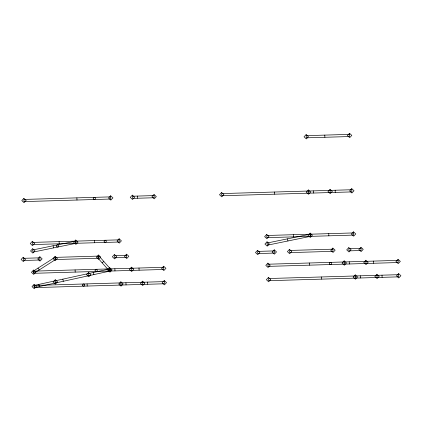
<?xml version="1.0" encoding="UTF-8"?>
<svg xmlns="http://www.w3.org/2000/svg" width="422" height="422" viewBox="0 0 422 422"><rect width="100%" height="100%" fill="white"/><g stroke="black" fill="none" stroke-linecap="round" stroke-linejoin="round"><path stroke-width="0.63" d="M102.14 262.848L103.786 261.434M38.017 268.123L39.22 269.943M93.399 272.47L93.89 274.585M88.488 273.546L88.979 275.661M62.841 279.158L63.337 281.274M55.087 280.857L55.583 282.967M38.845 284.407L39.341 286.522M287.472 238.847L287.941 240.967M53.098 245.773L53.568 247.893M382.01 275.176L382.1 277.344M376.978 275.329L377.062 277.491M373.38 261.107L373.47 263.27M365.906 261.323L365.995 263.492M360.319 275.819L360.409 277.982M355.282 275.967L355.371 278.13M349.252 261.819L349.337 263.982M344.215 261.967L344.299 264.13M335.147 190.232L335.237 192.4M330.109 190.38L330.199 192.548M324.792 135.109L324.882 137.271M328.77 233.656L328.859 235.819M321.48 276.969L321.564 279.132M313.456 190.876L313.546 193.039M308.419 191.024L308.508 193.186M310.159 234.205L310.249 236.373M309.468 262.996L309.558 265.158M293.48 234.701L293.57 236.863M274.611 192.021L274.701 194.189M147.637 282.102L147.726 284.27M142.599 282.255L142.689 284.417M137.43 196.077L137.514 198.24M139.007 268.033L139.091 270.196M131.532 268.25L131.622 270.418M125.946 282.745L126.036 284.908M120.908 282.893L120.998 285.056M114.879 268.745L114.963 270.908M109.841 268.893L109.926 271.056M94.396 240.582L94.486 242.745M87.101 283.895L87.19 286.058M76.894 197.865L76.983 200.028M75.786 241.131L75.876 243.299M75.095 269.922L75.185 272.084M59.106 241.627L59.196 243.789M23.885 198.351L21.786 200.577L24.059 202.676L26.164 200.45L23.885 198.351M32.357 241.331L30.257 243.563L32.531 245.662L34.636 243.431L32.357 241.331M23.199 257.241L21.1 259.472L23.374 261.571L25.478 259.34L23.199 257.241M32.658 248.753L30.558 250.979L32.832 253.079L34.931 250.853L32.658 248.753M39.858 256.75L37.753 258.981L40.032 261.081L42.131 258.85L39.858 256.75M33.517 270.064L31.418 272.296L33.691 274.395L35.791 272.164L33.517 270.064M110.654 195.787L108.554 198.013L110.828 200.112L112.932 197.886L110.654 195.787M55.113 256.302L53.008 258.528L55.287 260.627L57.387 258.401L55.113 256.302M75.744 240.049L73.644 242.281L75.918 244.38L78.017 242.149L75.744 240.049M34.098 284.375L31.993 286.607L34.272 288.706L36.371 286.475L34.098 284.375M132.35 195.143L130.245 197.375L132.524 199.474L134.623 197.243L132.35 195.143M55.245 279.749L53.146 281.975L55.419 284.075L57.524 281.849L55.245 279.749M154.041 194.5L151.941 196.731L154.215 198.831L156.314 196.599L154.041 194.5M98.495 255.02L96.395 257.246L98.669 259.345L100.774 257.119L98.495 255.02M119.131 238.768L117.026 240.999L119.305 243.098L121.404 240.867L119.131 238.768M88.646 272.438L86.542 274.669L88.82 276.769L90.92 274.537L88.646 272.438M114.441 254.545L112.342 256.776L114.615 258.876L116.72 256.645L114.441 254.545M109.794 267.812L107.694 270.038L109.973 272.137L112.073 269.911L109.794 267.812M126.568 254.186L124.464 256.418L126.742 258.517L128.842 256.286L126.568 254.186M131.49 267.168L129.385 269.4L131.664 271.499L133.763 269.268L131.49 267.168M120.866 281.812L118.761 284.043L121.04 286.142L123.14 283.911L120.866 281.812M221.603 192.506L219.503 194.732L221.782 196.831L223.882 194.605L221.603 192.506M142.557 281.173L140.457 283.399L142.731 285.499L144.836 283.273L142.557 281.173M163.673 266.219L161.573 268.45L163.847 270.549L165.946 268.318L163.673 266.219M164.248 280.53L162.148 282.761L164.422 284.861L166.526 282.629L164.248 280.53M306.14 134.576L304.04 136.807L306.314 138.907L308.419 136.675L306.14 134.576M349.527 133.294L347.422 135.525L349.701 137.625L351.8 135.393L349.527 133.294M308.377 189.942L306.272 192.168L308.551 194.268L310.65 192.042L308.377 189.942M266.73 234.405L264.631 236.636L266.91 238.736L269.009 236.505L266.73 234.405M257.578 250.315L255.474 252.546L257.752 254.645L259.852 252.414L257.578 250.315M267.031 241.827L264.932 244.053L267.205 246.153L269.31 243.927L267.031 241.827M330.067 189.299L327.968 191.53L330.241 193.629L332.341 191.398L330.067 189.299M274.231 249.824L272.132 252.055L274.406 254.155L276.505 251.923L274.231 249.824M267.891 263.138L265.791 265.369L268.065 267.469L270.17 265.238L267.891 263.138M289.487 249.376L287.382 251.602L289.661 253.701L291.76 251.475L289.487 249.376M351.758 188.66L349.659 190.886L351.932 192.986L354.037 190.76L351.758 188.66M310.117 233.123L308.018 235.355L310.291 237.454L312.391 235.223L310.117 233.123M268.471 277.449L266.366 279.68L268.645 281.78L270.745 279.549L268.471 277.449M332.868 248.094L330.769 250.32L333.042 252.419L335.147 250.193L332.868 248.094M353.504 231.842L351.399 234.073L353.678 236.172L355.778 233.941L353.504 231.842M348.815 247.619L346.715 249.85L348.989 251.95L351.093 249.718L348.815 247.619M344.173 260.886L342.068 263.112L344.347 265.211L346.446 262.985L344.173 260.886M360.942 247.26L358.837 249.492L361.116 251.591L363.215 249.36L360.942 247.26M365.863 260.242L363.764 262.473L366.038 264.573L368.137 262.342L365.863 260.242M355.24 274.886L353.14 277.117L355.414 279.216L357.513 276.985L355.24 274.886M376.93 274.247L374.831 276.473L377.104 278.573L379.209 276.347L376.93 274.247M398.046 259.293L395.947 261.524L398.22 263.623L400.325 261.392L398.046 259.293M398.626 273.604L396.522 275.835L398.801 277.934L400.9 275.703L398.626 273.604M99.407 256.476L97.762 257.889L109.061 270.681L110.706 269.268L99.407 256.476M54.596 257.552L33.006 271.32L34.203 273.139L55.799 259.377L54.596 257.552M109.636 268.919L33.934 285.483L34.43 287.598L110.131 271.035L109.636 268.919M75.596 241.157L32.541 249.998L33.011 252.119L76.065 243.278L75.596 241.157M309.97 234.231L266.915 243.072L267.384 245.193L310.439 236.352L309.97 234.231M349.569 134.375L306.182 135.657L306.272 137.825L349.659 136.543L349.569 134.375M110.701 196.868L23.927 199.432L24.017 201.595L110.786 199.031L110.701 196.868M154.083 195.586L132.392 196.225L132.482 198.387L154.172 197.749L154.083 195.586M351.806 189.742L221.65 193.587L221.735 195.75L351.89 191.904L351.806 189.742M119.173 239.849L32.404 242.413L32.489 244.581L119.257 242.017L119.173 239.849M353.546 232.923L266.778 235.492L266.862 237.655L353.636 235.091L353.546 232.923M39.9 257.831L23.247 258.327L23.331 260.49L39.99 259.999L39.9 257.831M98.537 256.101L55.155 257.383L55.24 259.546L98.627 258.264L98.537 256.101M126.611 255.273L114.483 255.626L114.573 257.795L126.695 257.436L126.611 255.273M274.274 250.905L257.62 251.401L257.705 253.564L274.363 253.073L274.274 250.905M332.916 249.175L289.529 250.457L289.619 252.62L333 251.338L332.916 249.175M360.984 248.347L348.862 248.7L348.947 250.868L361.074 250.51L360.984 248.347M163.715 267.3L33.56 271.146L33.649 273.314L163.805 269.463L163.715 267.3M398.088 260.374L267.933 264.219L268.023 266.387L398.178 262.537L398.088 260.374M164.295 281.611L34.14 285.457L34.224 287.625L164.38 283.774L164.295 281.611M398.669 274.685L268.513 278.531L268.603 280.699L398.753 276.848L398.669 274.685M93.389 199.005A1.097 1.081 20.4 0 0 95.282 198.947A1.097 1.081 20.4 0 0 94.27 197.354A1.097 1.081 20.4 0 0 93.389 199.005M95.245 270.95A1.097 1.081 20.4 0 0 97.139 270.892A1.097 1.081 20.4 0 0 96.126 269.299A1.097 1.081 20.4 0 0 95.245 270.95M82.749 285.647A1.097 1.081 20.4 0 0 84.643 285.588A1.097 1.081 20.4 0 0 83.63 283.995A1.097 1.081 20.4 0 0 82.749 285.647M56.77 246.506A1.097 1.081 20.4 0 0 58.663 246.453A1.097 1.081 20.4 0 0 57.65 244.855A1.097 1.081 20.4 0 0 56.77 246.506M104.26 241.917A1.097 1.081 20.4 0 0 106.154 241.859A1.097 1.081 20.4 0 0 105.141 240.266A1.097 1.081 20.4 0 0 104.26 241.917M329.619 264.024A1.097 1.081 20.4 0 0 331.513 263.966A1.097 1.081 20.4 0 0 330.5 262.373A1.097 1.081 20.4 0 0 329.619 264.024"/></g></svg>
